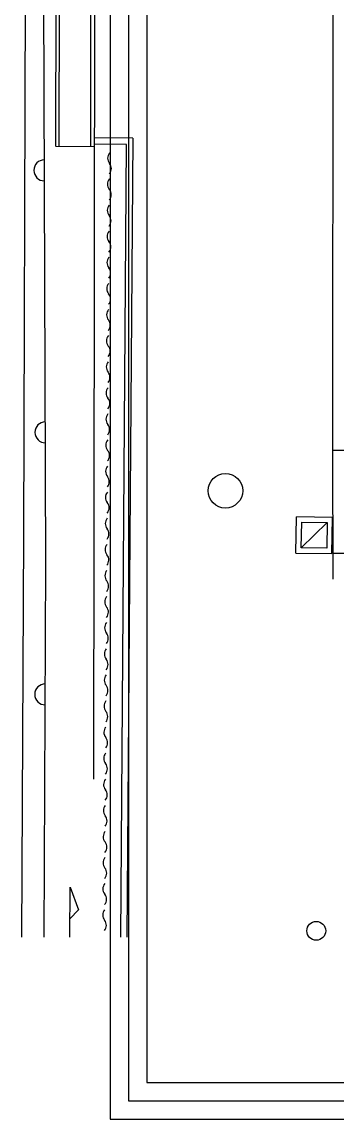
# Model space of a CAD drawing. Header units: millimetres. Extents: x -67913 to 128525, y -54442 to 63422.
# Drawn here: x 70752 to 76760, y -23200 to -2265 of the extents above; entities that cross this region are included whole.
import ezdxf

# ---------------------------------------------------------------- set-up
doc = ezdxf.new("R2010")
doc.units = ezdxf.units.MM
doc.header["$LTSCALE"] = 500
doc.layers.add('090Gaikou', color=5, linetype='Continuous')
doc.layers.add('HOJO', color=211, linetype='Continuous', plot=False)

msp = doc.modelspace()

# ---------------------------------------------------------------- linework, layer by layer
at = {"layer": '090Gaikou'}
for p, q in [((71434.5336, 35658.3385), (71394.4103, -4645.0473)), ((71491.7881, 27419.3886), (71458.4135, -4645.111)), ((72091.7878, 27418.7641), (72058.4131, -4645.793)), ((72165.8555, 27418.6867), (72115.6926, -16712.6932)), ((70785.2398, -12063.2775), (70831.7006, 588.4333)), ((76681.238, -10437.0066), (76688.4323, 256.8257)), ((76681.238, -10437.0066), (76688.4323, 256.8257)), ((71209.1725, -12602.7274), (71166.4062, -1690.4599)), ((71209.1725, -12602.7274), (71166.4062, -1690.4599)), ((72745.3616, -4604.3686), (72128.6845, -4599.6758)), ((72866.2355, -4485.2849), (72129.5976, -4479.6791)), ((72634.7696, -19728.7351), (72745.3616, -4604.3686)), ((72866.2355, -4485.2849), (72750.2362, -19728.7351)), ((72129.4086, -4645.8737), (71407.6996, -4645.0534)), ((76681.238, -10437.0066), (82218.9364, -10450.9082)), ((76684.6064, -12895), (76681.238, -10437.0066)), ((76681.238, -10437.0066), (82259.6088, -10451.0103)), ((76684.6064, -12895), (76681.238, -10437.0066)), ((75976.031, -12399.7841), (75987.4515, -11709.8787)), ((75976.031, -12399.7841), (75987.4515, -11709.8787)), ((76674.3022, -11721.2488), (75987.4515, -11709.8787)), ((76674.3022, -11721.2488), (75987.4515, -11709.8787)), ((76662.8816, -12411.1543), (76674.3022, -11721.2488)), ((76662.8816, -12411.1543), (76674.3022, -11721.2488)), ((76077.6724, -12301.453), (76085.7827, -11811.5202)), ((76077.6724, -12301.453), (76085.7827, -11811.5202)), ((76572.6607, -11819.5799), (76077.6724, -12301.453)), ((76572.6607, -11819.5799), (76077.6724, -12301.453)), ((76085.7827, -11811.5202), (76572.6607, -11819.5799)), ((76085.7827, -11811.5202), (76572.6607, -11819.5799)), ((76572.6607, -11819.5799), (76564.5505, -12309.5128)), ((76572.6607, -11819.5799), (76564.5505, -12309.5128)), ((70752.3841, -19728.7351), (70785.2398, -12063.2775)), ((76564.5505, -12309.5128), (76077.6724, -12301.453)), ((76564.5505, -12309.5128), (76077.6724, -12301.453)), ((75976.031, -12399.7841), (76662.8816, -12411.1543)), ((75976.031, -12399.7841), (76662.8816, -12411.1543)), ((77528.8926, -12409.9675), (76683.9433, -12411.1253)), ((77528.8926, -12409.9675), (76683.9433, -12411.1253)), ((71173.5484, -19728.7351), (71209.1725, -12602.7274)), ((71173.5484, -19728.7351), (71209.1725, -12602.7274)), ((71173.5484, -19728.7351), (71209.1725, -12602.7274)), ((71666.6193, -19728.7351), (71670.2396, -18778.2941)), ((71670.2396, -18778.2941), (71827.4274, -19208.882)), ((71827.4274, -19208.882), (71667.9541, -19378.2925))]:
    msp.add_line(p, q, dxfattribs=at)
for centre, radius in [((74631.441, -11210.9085), 330), ((76363.6071, -19608.2134), 180)]:
    msp.add_circle(centre, radius, dxfattribs=at)
for centre, radius, start, end in [((72542.1027, -4864.8227), 156.1953, 139.93679103, 219.31530129), ((71179.7563, -5096.8912), 200.0001, 90.22454694, 270.22454694), ((72300.4151, -5062.7495), 156.1953, 319.93679103, 39.31530129), ((72538.8524, -5362.8121), 156.1953, 139.93679103, 219.31530129), ((72297.1648, -5560.7389), 156.1953, 319.93679103, 39.31530129), ((72535.6021, -5860.8015), 156.1953, 139.93679103, 219.31530129), ((72293.9146, -6058.7283), 156.1953, 319.93679103, 39.31530129), ((72532.3518, -6358.7909), 156.1953, 139.93679103, 219.31530129), ((72290.6643, -6556.7177), 156.1953, 319.93679103, 39.31530129), ((72529.1016, -6856.7803), 156.1953, 139.93679103, 219.31530129), ((72287.414, -7054.7071), 156.1953, 319.93679103, 39.31530129), ((72525.8513, -7354.7697), 156.1953, 139.93679103, 219.31530129), ((72284.1637, -7552.6964), 156.1953, 319.93679103, 39.31530129), ((72522.601, -7852.759), 156.1953, 139.93679103, 219.31530129), ((72280.9134, -8050.6858), 156.1953, 319.93679103, 39.31530129), ((72519.3507, -8350.7484), 156.1953, 139.93679103, 219.31530129), ((72277.6631, -8548.6752), 156.1953, 319.93679103, 39.31530129), ((72516.1004, -8848.7378), 156.1953, 139.93679103, 219.31530129), ((72274.4128, -9046.6646), 156.1953, 319.93679103, 39.31530129), ((72512.8501, -9346.7272), 156.1953, 139.93679103, 219.31530129), ((72271.1625, -9544.654), 156.1953, 319.93679103, 39.31530129), ((72509.5998, -9844.7166), 156.1953, 139.93679103, 219.31530129), ((71199.3519, -10096.8526), 200.0001, 90.22454694, 270.22454694), ((72267.9123, -10042.6434), 156.1953, 319.93679103, 39.31530129), ((72506.3496, -10342.706), 156.1953, 139.93679103, 219.31530129), ((72264.662, -10540.6328), 156.1953, 319.93679103, 39.31530129), ((72503.0993, -10840.6954), 156.1953, 139.93679103, 219.31530129), ((72261.4117, -11038.6222), 156.1953, 319.93679103, 39.31530129), ((72499.849, -11338.6848), 156.1953, 139.93679103, 219.31530129), ((72258.1614, -11536.6116), 156.1953, 319.93679103, 39.31530129), ((72496.5987, -11836.6742), 156.1953, 139.93679103, 219.31530129), ((72254.9111, -12034.601), 156.1953, 319.93679103, 39.31530129), ((72493.3484, -12334.6636), 156.1953, 139.93679103, 219.31530129), ((72251.6608, -12532.5904), 156.1953, 319.93679103, 39.31530129), ((72490.0981, -12832.653), 156.1953, 139.93679103, 219.31530129), ((72248.4105, -13030.5798), 156.1953, 319.93679103, 39.31530129), ((72486.8478, -13330.6424), 156.1953, 139.93679103, 219.31530129), ((72245.1603, -13528.5692), 156.1953, 319.93679103, 39.31530129), ((72483.5975, -13828.6318), 156.1953, 139.93679103, 219.31530129), ((72241.91, -14026.5586), 156.1953, 319.93679103, 39.31530129), ((72480.3473, -14326.6212), 156.1953, 139.93679103, 219.31530129), ((72238.6597, -14524.548), 156.1953, 319.93679103, 39.31530129), ((72477.097, -14824.6105), 156.1953, 139.93679103, 219.31530129), ((71196.7042, -15096.8022), 200.0001, 89.71357094, 269.71357094), ((72235.4094, -15022.5373), 156.1953, 319.93679103, 39.31530129), ((72473.8467, -15322.5999), 156.1953, 139.93679103, 219.31530129), ((72232.1591, -15520.5267), 156.1953, 319.93679103, 39.31530129), ((72470.5964, -15820.5893), 156.1953, 139.93679103, 219.31530129), ((72228.9088, -16018.5161), 156.1953, 319.93679103, 39.31530129), ((72467.3461, -16318.5787), 156.1953, 139.93679103, 219.31530129), ((72225.6585, -16516.5055), 156.1953, 319.93679103, 39.31530129), ((72464.0958, -16816.5681), 156.1953, 139.93679103, 219.31530129), ((72222.4083, -17014.4949), 156.1953, 319.93679103, 39.31530129), ((72460.8455, -17314.5575), 156.1953, 139.93679103, 219.31530129), ((72219.158, -17512.4843), 156.1953, 319.93679103, 39.31530129), ((72457.5953, -17812.5469), 156.1953, 139.93679103, 219.31530129), ((72215.9077, -18010.4737), 156.1953, 319.93679103, 39.31530129), ((72454.345, -18310.5363), 156.1953, 139.93679103, 219.31530129), ((72212.6574, -18508.4631), 156.1953, 319.93679103, 39.31530129), ((72451.0947, -18808.5257), 156.1953, 139.93679103, 219.31530129), ((72209.4071, -19006.4525), 156.1953, 319.93679103, 39.31530129), ((72447.8444, -19306.5151), 156.1953, 139.93679103, 219.31530129), ((72206.1568, -19504.4419), 156.1953, 319.93679103, 39.31530129)]:
    msp.add_arc(centre, radius, start, end, dxfattribs=at)
at = {"layer": 'HOJO'}
for points in [[(72434.6088, -23200), (114834.6088, -23200), (114834.6088, 37470), (72434.6088, 37470)], [(72784.6088, -22850), (114484.6088, -22850), (114484.6088, 37120), (72784.6088, 37120)], [(73134.6088, -22500), (114134.6088, -22500), (114134.6088, 36770), (73134.6088, 36770)]]:
    msp.add_lwpolyline(points, close=True, dxfattribs=at)

doc.saveas('drawing.dxf')
